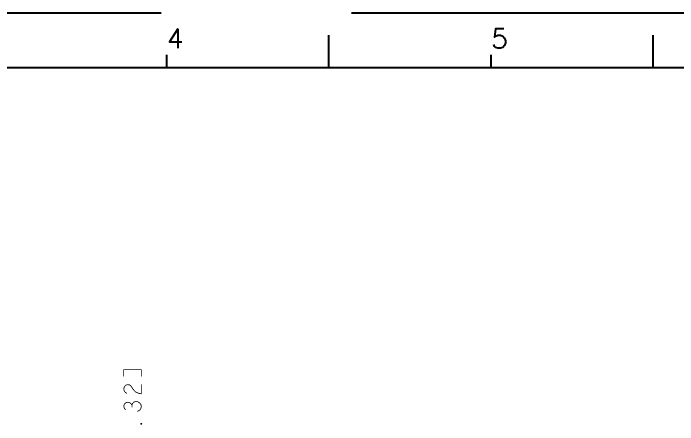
# Model space of a CAD drawing. Header units: millimetres. Extents: x 3362 to 3827, y -139 to 191.
# Drawn here: x 3546.2 to 3667.1, y 116.6 to 191.4 of the extents above; entities that cross this region are included whole.
import ezdxf

# ---------------------------------------------------------------- set-up
doc = ezdxf.new("R2010")
doc.units = ezdxf.units.MM
doc.header["$LTSCALE"] = 23.1
doc.linetypes.add('PHANTOM', pattern=[29.5, 9.5, -1.5, 3, -1.5, 3, -1.5, 9.5])
doc.layers.get('0').update_dxf_attribs({"linetype": 'CONTINUOUS'})
doc.layers.add('0PAPERF', color=2, linetype='PHANTOM', plot=False)
doc.styles.add('SIMPLEX', font='simplex.shx')

# ---------------------------------------------------------------- blocks, each defined once
blk = doc.blocks.new('PAD_R1')
at = {"const_width": 0.5}
blk.add_lwpolyline([(0.25, 0, 1), (-0.25, 0, 1)], format="xyb", close=True, dxfattribs=at)

msp = doc.modelspace()

# ---------------------------------------------------------------- linework, layer by layer
for p, q in [((3603.67, 181.48), (3603.67, 187.38)), ((3662.66, 181.48), (3662.66, 187.38)), ((3574.18, 181.48), (3574.18, 183.84)), ((3633.17, 181.48), (3633.17, 183.84)), ((3823.1, 181.48), (3367.73, 181.48))]:
    msp.add_line(p, q)
for points, const_width in [([(3569.53, 125.41), (3569.53, 126.59), (3566.35, 126.59), (3566.35, 125.41)], 0.127), ([(3566.88, 122.3), (3566.56, 122.53), (3566.4, 122.81), (3566.35, 123.12), (3566.46, 123.52), (3566.72, 123.79), (3567.04, 123.87), (3567.36, 123.83), (3567.62, 123.67), (3568.15, 122.89), (3568.52, 122.53), (3569.05, 122.3), (3569.53, 122.22), (3569.53, 123.87)], 0.152), ([(3568.89, 119.03), (3569.26, 119.26), (3569.47, 119.58), (3569.53, 119.93), (3569.47, 120.25), (3569.21, 120.56), (3568.89, 120.76), (3568.57, 120.8), (3568.2, 120.72), (3567.94, 120.44), (3567.83, 120.17), (3567.83, 119.81)], 0.152), ([(3567.83, 120.17), (3567.67, 120.41), (3567.41, 120.6), (3567.09, 120.68), (3566.77, 120.6), (3566.51, 120.41), (3566.35, 120.05), (3566.4, 119.7), (3566.62, 119.34)], 0.152)]:
    msp.add_lwpolyline(points, dxfattribs=dict(const_width=const_width))
at = {"const_width": 0.152}
msp.add_lwpolyline([(3569.63, 116.74), (3569.58, 116.67), (3569.47, 116.67), (3569.42, 116.74), (3569.47, 116.82), (3569.58, 116.82)], close=True, dxfattribs=at)
at = {"layer": '0PAPERF'}
msp.add_line((3827.23, 191.39), (3361.78, 191.39), dxfattribs=at)

# ---------------------------------------------------------------- block references
for p, xscale, yscale in [((3566.35, 125.41), 0.127, 0.127), ((3569.53, 125.41), 0.127, 0.127), ((3569.53, 123.87), 0.1524, 0.1524), ((3566.88, 122.3), 0.1524, 0.1524), ((3567.83, 120.17), 0.1524, 0.1524), ((3567.83, 119.81), 0.1524, 0.1524), ((3566.62, 119.34), 0.1524, 0.1524), ((3568.89, 119.03), 0.1524, 0.1524)]:
    msp.add_blockref('PAD_R1', p, dxfattribs=dict(xscale=xscale, yscale=yscale))

# ---------------------------------------------------------------- texts
at = {"style": 'SIMPLEX'}
for s, p in [('4', (3574.18, 185.02)), ('5', (3633.17, 185.02))]:
    msp.add_text(s, height=3.54, dxfattribs=at).set_placement(p)

doc.saveas('drawing.dxf')
